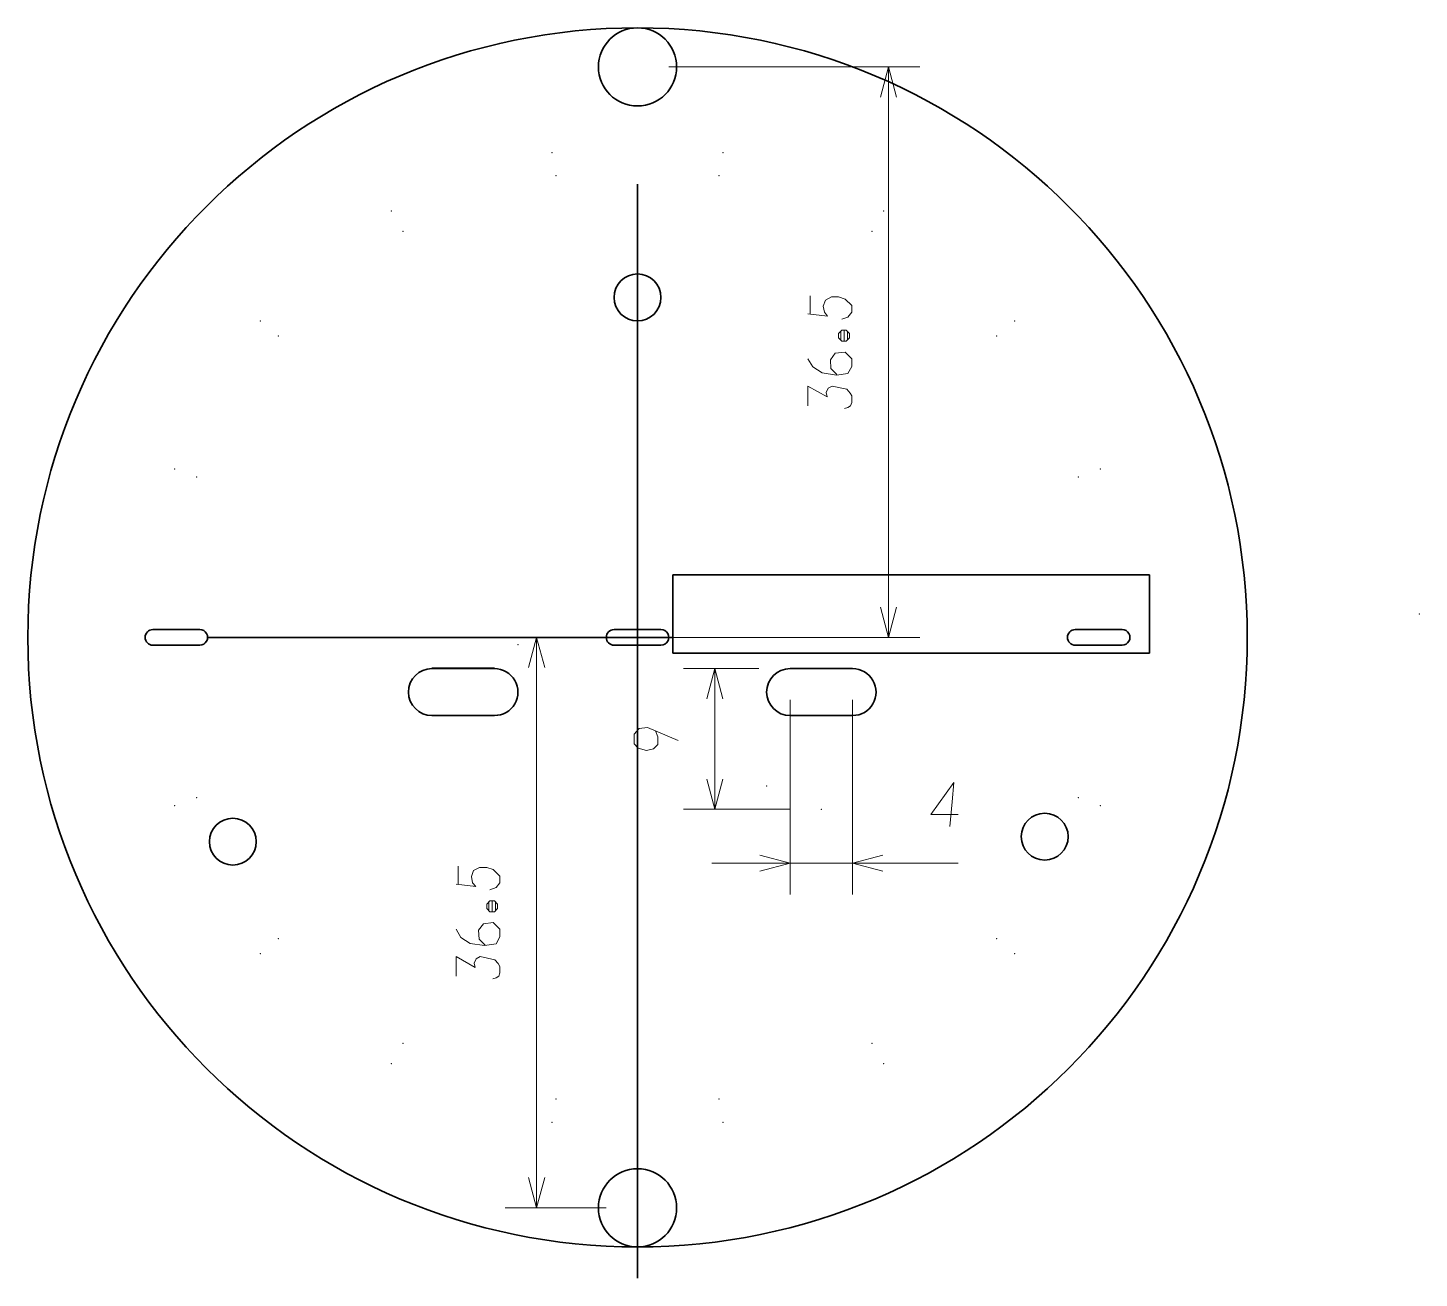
# Model space of a CAD drawing. Extents: x 70 to 159, y 41 to 121.
import ezdxf

# ---------------------------------------------------------------- set-up
doc = ezdxf.new("R2010")
doc.units = 0

msp = doc.modelspace()

# ---------------------------------------------------------------- linework, layer by layer
at = {"color": 5, "lineweight": 13, "ltscale": 0.401319}
for p, q in [((111, 118.5), (127.052773, 118.5)), ((111, 82), (127.052773, 82))]:
    msp.add_line(p, q, dxfattribs=at)
at = {"color": 5, "lineweight": 13}
for p, q in [((125.052773, 82), (125.052773, 118.5)), ((102.543602, 45.5), (102.543602, 82))]:
    msp.add_line(p, q, dxfattribs=at)
at = {"color": 7, "lineweight": 35}
for p, q in [((109, 111), (109, 41)), ((111.25, 86), (141.75, 86)), ((81.5, 82), (111.25, 82)), ((141.75, 81), (111.25, 81))]:
    msp.add_line(p, q, dxfattribs=at)
at = {"color": 5, "lineweight": 13, "ltscale": 0.028875}
for p, q in [((120.04277, 102.699997), (120.04277, 103.854996)), ((97.5336, 66.199997), (97.5336, 67.354996))]:
    msp.add_line(p, q, dxfattribs=at)
at = {"color": 5, "lineweight": 13, "ltscale": 0.014}
for p, q in [((122.002769, 101.019997), (122.002769, 101.579994)), ((122.422775, 101.019997), (122.422775, 101.579994)), ((99.493599, 64.519997), (99.493599, 65.079994)), ((99.913605, 64.519997), (99.913605, 65.079994))]:
    msp.add_line(p, q, dxfattribs=at)
at = {"color": 5, "lineweight": 13, "ltscale": 0.0175}
for p, q in [((122.212776, 101.649994), (122.212776, 100.949997)), ((99.703606, 65.149994), (99.703606, 64.449997))]:
    msp.add_line(p, q, dxfattribs=at)
at = {"color": 7, "lineweight": 35, "ltscale": 0.125}
for p, q in [((111.25, 81), (111.25, 86)), ((141.75, 86), (141.75, 81))]:
    msp.add_line(p, q, dxfattribs=at)
at = {"color": 7, "lineweight": 35, "ltscale": 0.075}
for p, q in [((78, 82.5), (81, 82.5)), ((107.5, 82.5), (110.5, 82.5)), ((137, 82.5), (140, 82.5)), ((81, 81.5), (78, 81.5)), ((110.5, 81.5), (107.5, 81.5)), ((140, 81.5), (137, 81.5))]:
    msp.add_line(p, q, dxfattribs=at)
at = {"color": 5, "lineweight": 13, "ltscale": 0.16141}
for p, q in [((107, 82), (100.543602, 82)), ((107, 45.5), (100.543602, 45.5))]:
    msp.add_line(p, q, dxfattribs=at)
at = {"color": 7, "lineweight": 35, "ltscale": 0.1}
for p, q in [((99.848503, 80.034615), (95.848503, 80.034615)), ((95.848503, 80), (99.848503, 80)), ((118.761177, 80), (122.761177, 80)), ((95.848503, 77), (99.848503, 77)), ((118.761177, 77), (122.761177, 77))]:
    msp.add_line(p, q, dxfattribs=at)
at = {"color": 7, "lineweight": 13, "ltscale": 0.120421}
msp.add_line((116.761177, 80), (111.944328, 80), dxfattribs=at)
at = {"color": 7, "lineweight": 13, "ltscale": 0.225}
msp.add_line((113.944328, 71), (113.944328, 80), dxfattribs=at)
at = {"color": 7, "lineweight": 13, "ltscale": 0.311102}
for p, q in [((118.761177, 78), (118.761177, 65.555901)), ((122.761177, 78), (122.761177, 65.555901))]:
    msp.add_line(p, q, dxfattribs=at)
at = {"color": 7, "lineweight": 13, "ltscale": 0.170421}
msp.add_line((118.761177, 71), (111.944328, 71), dxfattribs=at)
at = {"color": 7, "lineweight": 13, "ltscale": 0.39375}
msp.add_line((113.761177, 67.555901), (129.511169, 67.555901), dxfattribs=at)
at = {"color": 5, "lineweight": 13}
for points in [[(125.570412, 116.568146), (125.052773, 118.5), (124.535133, 116.568146)], [(122.072769, 102.349998), (122.457771, 102.489998), (122.702774, 102.804993), (122.702774, 103.224998), (122.282776, 103.644997), (121.86277, 103.784996), (121.407776, 103.784996), (121.022774, 103.574997), (120.882774, 103.189995), (120.952774, 102.804993), (121.162773, 102.559998), (119.902771, 102.699997)], [(119.902771, 99.829994), (120.217773, 99.304993), (120.812775, 98.919998), (121.722771, 98.779999), (122.457771, 98.884995), (122.702774, 99.339996), (122.702774, 99.829994), (122.282776, 100.249992), (121.652771, 100.179993), (121.337776, 99.759995), (121.372772, 99.199997), (121.757774, 98.814995)], [(122.247772, 96.644997), (122.457771, 96.714996), (122.632774, 96.819992), (122.702774, 97.029991), (122.702774, 97.449997), (122.597771, 97.624992), (122.387772, 97.869995), (121.442772, 98.079994), (121.197769, 97.939995), (121.05777, 97.659996), (121.127769, 97.37999), (119.902771, 98.079994), (119.902771, 96.819992)], [(124.535133, 83.931854), (125.052773, 82), (125.570412, 83.931854)], [(103.061241, 80.068146), (102.543602, 82), (102.025963, 80.068146)], [(99.563599, 65.849998), (99.948601, 65.989998), (100.193604, 66.304993), (100.193604, 66.724998), (99.773605, 67.144997), (99.3536, 67.284996), (98.898605, 67.284996), (98.513603, 67.074997), (98.373604, 66.689995), (98.443604, 66.304993), (98.653603, 66.059998), (97.3936, 66.199997)], [(97.3936, 63.330002), (97.708603, 62.805), (98.303604, 62.419998), (99.2136, 62.279999), (99.948601, 62.384998), (100.193604, 62.839996), (100.193604, 63.330002), (99.773605, 63.75), (99.1436, 63.68), (98.828606, 63.259995), (98.863602, 62.700001), (99.248604, 62.314999)], [(99.738602, 60.145), (99.948601, 60.215), (100.123604, 60.32), (100.193604, 60.530003), (100.193604, 60.950001), (100.0886, 61.125), (99.878601, 61.370003), (98.933601, 61.580002), (98.688599, 61.440002), (98.548599, 61.16), (98.618599, 60.880001), (97.3936, 61.580002), (97.3936, 60.32)], [(102.025963, 47.43185), (102.543602, 45.5), (103.061241, 47.43185)]]:
    msp.add_lwpolyline(points, dxfattribs=at)
for points in [[(122.562775, 101.159996), (122.562775, 101.439995), (122.352776, 101.649994), (122.072769, 101.649994), (121.86277, 101.439995), (121.86277, 101.159996), (122.072769, 100.949997), (122.352776, 100.949997)], [(100.053604, 64.659996), (100.053604, 64.939995), (99.843605, 65.149994), (99.563599, 65.149994), (99.3536, 64.939995), (99.3536, 64.659996), (99.563599, 64.449997), (99.843605, 64.449997)]]:
    msp.add_lwpolyline(points, close=True, dxfattribs=at)
at = {"color": 7, "lineweight": 13}
for points in [[(114.461967, 78.068146), (113.944328, 80), (113.426689, 78.068146)], [(110.159325, 76.024994), (110.299332, 75.639999), (110.299332, 75.149994), (110.019325, 74.869995), (109.564331, 74.764999), (109.03933, 74.904999), (108.794327, 75.184998), (108.794327, 75.814995), (109.109329, 76.164993), (109.634331, 76.234993), (111.59433, 75.394997)], [(113.426689, 72.931854), (113.944328, 71), (114.461967, 72.931854)], [(128.986176, 69.905899), (129.12619, 71.480904), (129.231171, 72.705902), (127.761177, 70.675903), (129.511185, 70.675903)], [(116.829323, 67.038261), (118.761177, 67.555901), (116.829323, 68.07354)], [(124.693031, 68.07354), (122.761177, 67.555901), (124.693031, 67.038261)]]:
    msp.add_lwpolyline(points, dxfattribs=at)
at = {"color": 7, "lineweight": 35}
for centre, radius in [((109, 82), 39), ((109, 118.5), 2.5), ((109, 103.75), 1.5), ((83.11245, 68.929626), 1.5), ((135.047195, 69.250748), 1.5), ((109, 45.5), 2.5)]:
    msp.add_circle(centre, radius, dxfattribs=at)
for centre, radius, start, end in [((78, 82), 0.5, 90.000003, 269.999997), ((81, 82), 0.5, 269.999997, 90.000003), ((107.5, 82), 0.5, 90.000003, 269.999997), ((110.5, 82), 0.5, 269.999997, 90.000003), ((137, 82), 0.5, 90.000003, 269.999997), ((140, 82), 0.5, 269.999997, 90.000003), ((95.848503, 78.5), 1.5, 90.000003, 269.999997), ((99.848503, 78.5), 1.5, 269.999997, 90.000003), ((118.761177, 78.5), 1.5, 90.000003, 269.999997), ((122.761177, 78.5), 1.5, 269.999997, 90.000003)]:
    msp.add_arc(centre, radius, start, end, dxfattribs=at)
at = {"color": 7, "lineweight": 5}
for p in [(103.53009, 113.021454), (114.46991, 113.021454), (103.790558, 111.544235), (114.209442, 111.544235), (93.25, 109.279785), (124.75, 109.279785), (94, 107.980759), (124, 107.980759), (84.869598, 102.247803), (133.130402, 102.247803), (86.018669, 101.28363), (131.981339, 101.28363), (79.399689, 92.773621), (138.600311, 92.773621), (80.809219, 92.260605), (137.190781, 92.260605), (159, 83.5), (77.5, 82), (81.5, 82), (136.5, 82), (140.5, 82), (101.348503, 81.534615), (97.848503, 80.034615), (117.261177, 72.5), (79.399689, 71.226379), (80.809219, 71.739395), (137.190781, 71.739395), (138.600311, 71.226379), (120.761177, 71), (86.018669, 62.716373), (131.981339, 62.716373), (84.869598, 61.752197), (133.130402, 61.752197), (94, 56.019238), (124, 56.019238), (93.25, 54.720215), (124.75, 54.720215), (103.790558, 52.455769), (114.209442, 52.455769), (103.53009, 50.978546), (114.46991, 50.978546)]:
    msp.add_point(p, dxfattribs=at)

doc.saveas('drawing.dxf')
